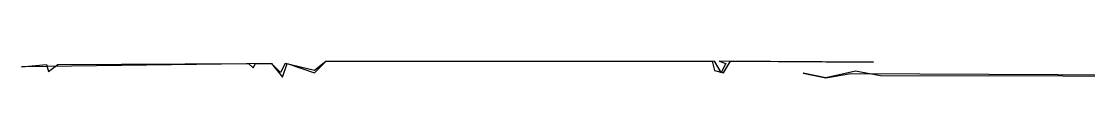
# Model space of a CAD drawing. Header units: inches. Extents: x 0 to 116, y 2 to 63.
# Drawn here: x 0.58 to 28.95, y 62.82 to 63.26 of the extents above; entities that cross this region are included whole.
import ezdxf

# ---------------------------------------------------------------- set-up
doc = ezdxf.new("R2010")
doc.units = ezdxf.units.IN

msp = doc.modelspace()

# ---------------------------------------------------------------- linework, layer by layer
for points in [[(23.23267, 63.23998), (19.12553, 63.26148), (19.30641, 63.20013), (19.18434, 62.95917), (19.00473, 63.26211), (8.67615, 63.25579), (8.37289, 63.01578), (7.58865, 63.20109), (7.46659, 62.96012), (7.22626, 63.20298), (0.58172, 63.11697), (1.24642, 63.17389), (1.30587, 62.99238), (1.54842, 63.17231), (6.62226, 63.20615), (6.74243, 63.08472), (6.80346, 63.2052), (7.22626, 63.20298), (7.52635, 62.83901), (7.64905, 63.20077), (8.37258, 62.95538), (8.67615, 63.25579), (18.94433, 63.26243), (19.00346, 63.02052), (19.24474, 62.95885), (19.42752, 63.2599)], [(23.23267, 63.23998), (19.12553, 63.26148), (19.30641, 63.20013), (19.18434, 62.95917), (19.00473, 63.26211), (8.67615, 63.25579), (8.37289, 63.01578), (7.58865, 63.20109), (7.46659, 62.96012), (7.22626, 63.20298), (0.58172, 63.11697), (1.24642, 63.17389), (1.30587, 62.99238), (1.54842, 63.17231), (6.62226, 63.20615), (6.74243, 63.08472), (6.80346, 63.2052), (7.22626, 63.20298), (7.52635, 62.83901), (7.64905, 63.20077), (8.37258, 62.95538), (8.67615, 63.25579), (18.94433, 63.26243), (19.00346, 63.02052), (19.24474, 62.95885), (19.42752, 63.2599)], [(48.35809, 62.98762), (42.80042, 62.83551), (23.41197, 62.87663), (22.74821, 63.00091), (21.96207, 62.82382), (21.35871, 62.94778), (21.96207, 62.82382), (22.6271, 62.94114), (42.80042, 62.83551)], [(48.35809, 62.98762), (42.80042, 62.83551), (23.41197, 62.87663), (22.74821, 63.00091), (21.96207, 62.82382), (21.35871, 62.94778), (21.96207, 62.82382), (22.6271, 62.94114), (42.80042, 62.83551)]]:
    msp.add_lwpolyline(points, close=True)

doc.saveas('drawing.dxf')
